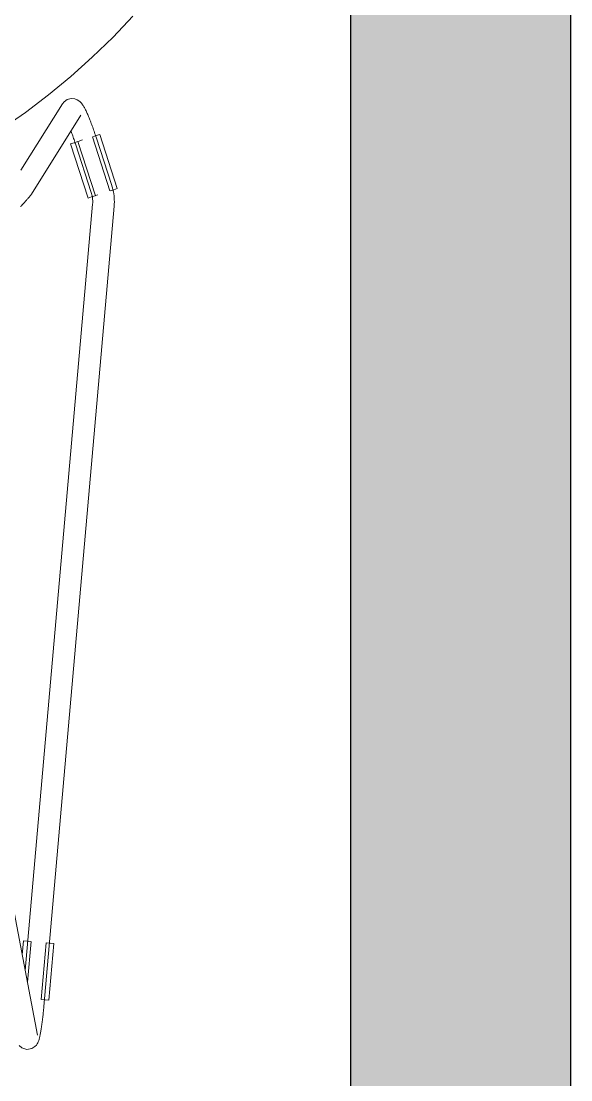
# Model space of a CAD drawing. Header units: millimetres. Extents: x 155927 to 295199, y -4084 to 97293.
# Drawn here: x 167320 to 167624, y 30934 to 31521 of the extents above; entities that cross this region are included whole.
import ezdxf

# ---------------------------------------------------------------- set-up
doc = ezdxf.new("R2010")
doc.units = ezdxf.units.MM
doc.header["$MEASUREMENT"] = 0
for name, color, linetype, lineweight in [('A-WALL-PATT', 7, 'CONTINUOUS', 9), ('I-FURN', 8, 'CONTINUOUS', 9), ('I-WALL', 7, 'CONTINUOUS', 9)]:
    doc.layers.add(name, color=color, linetype=linetype, lineweight=lineweight)

msp = doc.modelspace()

# ---------------------------------------------------------------- hatches: boundary and pattern name
at = {"layer": 'A-WALL-PATT'}
h = msp.add_hatch(color=256, dxfattribs=at)
h.paths.add_polyline_path([(167502.45, 28407.61), (167624.45, 28407.61), (167624.45, 33185.61), (167502.45, 33185.61), (167502.45, 28808.05)], flags=0)
h.paths.add_polyline_path([(167624.45, 34095.61), (167624.45, 34245.61), (167502.45, 34245.61), (167502.45, 34095.61)], flags=0)

# ---------------------------------------------------------------- linework, layer by layer
at = {"layer": 'I-FURN'}
for p, q in [((167370.88, 31511.82), (167381.92, 31523.4)), ((167359.38, 31500.69), (167370.88, 31511.82)), ((167347.45, 31490.03), (167359.38, 31500.69)), ((167335.1, 31479.86), (167347.45, 31490.03)), ((167322.36, 31470.19), (167335.1, 31479.86)), ((167343.74, 31476.08), (167342.85, 31474.96)), ((167343.74, 31476.08), (167345.48, 31477.31)), ((167345.48, 31477.31), (167347.7, 31477.89)), ((167347.7, 31477.89), (167349.68, 31477.72)), ((167349.68, 31477.72), (167351.06, 31477.2)), ((167351.06, 31477.2), (167351.97, 31476.63)), ((167351.97, 31476.63), (167352.6, 31476.11)), ((167352.6, 31476.11), (167353.07, 31475.65)), ((167309.24, 31461.03), (167322.36, 31470.19)), ((167342.85, 31474.96), (167319.82, 31438.19)), ((167353.07, 31475.65), (167353.43, 31475.22)), ((167353.43, 31475.22), (167353.75, 31474.82)), ((167353.75, 31474.82), (167354.02, 31474.43)), ((167354.02, 31474.43), (167354.28, 31474.04)), ((167354.28, 31474.04), (167354.52, 31473.65)), ((167354.52, 31473.65), (167354.76, 31473.25)), ((167354.76, 31473.25), (167354.99, 31472.84)), ((167354.99, 31472.84), (167355.22, 31472.41)), ((167355.22, 31472.41), (167355.45, 31471.97)), ((167355.45, 31471.97), (167355.68, 31471.52)), ((167355.68, 31471.52), (167355.91, 31471.04)), ((167355.91, 31471.04), (167356.14, 31470.55)), ((167356.14, 31470.55), (167356.37, 31470.04)), ((167356.37, 31470.04), (167356.61, 31469.51)), ((167325.72, 31425), (167353.02, 31468.59)), ((167356.61, 31469.51), (167356.85, 31468.97)), ((167356.85, 31468.97), (167357.1, 31468.41)), ((167357.1, 31468.41), (167357.34, 31467.83)), ((167357.34, 31467.83), (167357.59, 31467.23)), ((167357.59, 31467.23), (167357.84, 31466.62)), ((167357.84, 31466.62), (167358.09, 31466)), ((167358.09, 31466), (167358.34, 31465.36)), ((167358.34, 31465.36), (167358.59, 31464.7)), ((167358.59, 31464.7), (167358.85, 31464.04)), ((167347.66, 31459.7), (167347.89, 31459.08)), ((167347.89, 31459.08), (167348.12, 31458.44)), ((167348.12, 31458.44), (167348.36, 31457.8)), ((167358.85, 31464.04), (167359.1, 31463.36)), ((167359.1, 31463.36), (167359.36, 31462.67)), ((167359.36, 31462.67), (167359.61, 31461.97)), ((167359.61, 31461.97), (167359.86, 31461.27)), ((167359.86, 31461.27), (167360.12, 31460.55)), ((167360.12, 31460.55), (167360.37, 31459.83)), ((167360.37, 31459.83), (167360.62, 31459.1)), ((167360.62, 31459.1), (167360.87, 31458.37)), ((167360.87, 31458.37), (167361.12, 31457.63)), ((167347.38, 31452.77), (167349.33, 31453.4)), ((167347.38, 31452.77), (167357.07, 31422.77)), ((167348.36, 31457.8), (167348.6, 31457.14)), ((167348.6, 31457.14), (167348.83, 31456.47)), ((167348.83, 31456.47), (167349.07, 31455.8)), ((167349.07, 31455.8), (167349.3, 31455.12)), ((167349.3, 31455.12), (167349.53, 31454.44)), ((167349.33, 31453.4), (167351.3, 31454.04)), ((167349.53, 31454.44), (167349.76, 31453.75)), ((167349.76, 31453.75), (167349.99, 31453.06)), ((167349.99, 31453.06), (167350.1, 31452.73)), ((167350.1, 31452.73), (167358.81, 31425.91)), ((167361.11, 31424.07), (167351.42, 31454.08)), ((167354, 31454.91), (167351.52, 31454.11)), ((167359.49, 31456.69), (167369.18, 31426.68)), ((167359.61, 31456.72), (167361.58, 31457.36)), ((167361.12, 31457.63), (167361.36, 31456.89)), ((167361.36, 31456.89), (167361.51, 31456.43)), ((167370.22, 31429.62), (167361.51, 31456.43)), ((167361.58, 31457.36), (167363.53, 31457.99)), ((167363.53, 31457.99), (167373.22, 31427.98)), ((167370.24, 31429.57), (167370.22, 31429.62)), ((167370.57, 31428.48), (167370.24, 31429.57)), ((167324.4, 31423.28), (167324.18, 31423.02)), ((167324.6, 31423.52), (167324.4, 31423.28)), ((167324.79, 31423.75), (167324.6, 31423.52)), ((167324.97, 31423.97), (167324.79, 31423.75)), ((167325.14, 31424.19), (167324.97, 31423.97)), ((167325.32, 31424.42), (167325.14, 31424.19)), ((167325.5, 31424.68), (167325.32, 31424.42)), ((167325.72, 31425), (167325.5, 31424.68)), ((167359.02, 31423.4), (167357.07, 31422.77)), ((167358.81, 31425.91), (167359, 31425.28)), ((167359, 31425.28), (167359.17, 31424.63)), ((167360.99, 31424.04), (167359.02, 31423.4)), ((167359.17, 31424.63), (167359.31, 31423.99)), ((167359.31, 31423.99), (167359.42, 31423.34)), ((167359.42, 31423.34), (167359.51, 31422.68)), ((167362.37, 31424.48), (167361.21, 31424.1)), ((167371.27, 31427.35), (167369.3, 31426.72)), ((167370.85, 31427.38), (167370.57, 31428.48)), ((167371.09, 31426.26), (167370.85, 31427.38)), ((167371.29, 31425.13), (167371.09, 31426.26)), ((167373.22, 31427.98), (167371.27, 31427.35)), ((167371.44, 31424), (167371.29, 31425.13)), ((167371.54, 31422.86), (167371.44, 31424)), ((167320.11, 31418.49), (167319.7, 31418.06)), ((167320.5, 31418.92), (167320.11, 31418.49)), ((167320.88, 31419.33), (167320.5, 31418.92)), ((167321.25, 31419.73), (167320.88, 31419.33)), ((167321.6, 31420.12), (167321.25, 31419.73)), ((167321.95, 31420.5), (167321.6, 31420.12)), ((167322.28, 31420.86), (167321.95, 31420.5)), ((167359.55, 31419.35), (167322.27, 30995)), ((167322.59, 31421.22), (167322.28, 31420.86)), ((167322.89, 31421.55), (167322.59, 31421.22)), ((167323.18, 31421.88), (167322.89, 31421.55)), ((167323.45, 31422.18), (167323.18, 31421.88)), ((167323.71, 31422.48), (167323.45, 31422.18)), ((167323.95, 31422.76), (167323.71, 31422.48)), ((167324.18, 31423.02), (167323.95, 31422.76)), ((167332.56, 30974.98), (167371.51, 31418.3)), ((167359.51, 31422.68), (167359.57, 31422.02)), ((167359.6, 31420.03), (167359.56, 31419.37)), ((167359.56, 31419.37), (167359.56, 31419.35)), ((167359.57, 31422.02), (167359.61, 31421.36)), ((167359.62, 31420.7), (167359.6, 31420.03)), ((167359.61, 31421.36), (167359.62, 31420.7)), ((167371.51, 31418.3), (167371.59, 31419.44)), ((167371.6, 31421.72), (167371.54, 31422.86)), ((167371.59, 31419.44), (167371.62, 31420.58)), ((167371.62, 31420.58), (167371.6, 31421.72)), ((167329.08, 30959.13), (167310.27, 31058.42)), ((167321.22, 31011.48), (167320.53, 31003.59)), ((167321.22, 31011.48), (167323.27, 31011.3)), ((167323.27, 31011.3), (167325.33, 31011.12)), ((167323.48, 30988.63), (167325.46, 31011.11)), ((167333.9, 31010.37), (167331.14, 30978.96)), ((167334.03, 31010.36), (167336.09, 31010.18)), ((167338.13, 31010), (167335.37, 30978.59)), ((167336.09, 31010.18), (167338.13, 31010)), ((167333.33, 30978.77), (167331.27, 30978.95)), ((167335.37, 30978.59), (167333.33, 30978.77)), ((167332.19, 30971.09), (167332.26, 30971.83)), ((167332.26, 30971.83), (167332.34, 30972.57)), ((167332.34, 30972.57), (167332.41, 30973.32)), ((167332.41, 30973.32), (167332.48, 30974.07)), ((167332.48, 30974.07), (167332.55, 30974.82)), ((167332.55, 30974.82), (167332.56, 30974.98)), ((167331.52, 30965.48), (167331.61, 30966.14)), ((167331.61, 30966.14), (167331.69, 30966.81)), ((167331.69, 30966.81), (167331.78, 30967.5)), ((167331.78, 30967.5), (167331.86, 30968.2)), ((167331.86, 30968.2), (167331.95, 30968.91)), ((167331.95, 30968.91), (167332.03, 30969.63)), ((167332.03, 30969.63), (167332.11, 30970.35)), ((167332.11, 30970.35), (167332.19, 30971.09)), ((167330.6, 30959.72), (167330.69, 30960.22)), ((167330.69, 30960.22), (167330.79, 30960.73)), ((167330.79, 30960.73), (167330.88, 30961.26)), ((167330.88, 30961.26), (167330.97, 30961.82)), ((167330.97, 30961.82), (167331.07, 30962.38)), ((167331.07, 30962.38), (167331.16, 30962.97)), ((167331.16, 30962.97), (167331.25, 30963.57)), ((167331.25, 30963.57), (167331.34, 30964.19)), ((167331.34, 30964.19), (167331.43, 30964.83)), ((167331.43, 30964.83), (167331.52, 30965.48)), ((167328.45, 30953.74), (167328.93, 30954.44)), ((167328.93, 30954.44), (167329.23, 30955)), ((167329.23, 30955), (167329.45, 30955.47)), ((167329.45, 30955.47), (167329.61, 30955.9)), ((167329.61, 30955.9), (167329.76, 30956.31)), ((167329.76, 30956.31), (167329.88, 30956.7)), ((167329.88, 30956.7), (167330, 30957.1)), ((167330, 30957.1), (167330.1, 30957.5)), ((167330.1, 30957.5), (167330.21, 30957.91)), ((167330.21, 30957.91), (167330.31, 30958.34)), ((167330.31, 30958.34), (167330.41, 30958.78)), ((167330.41, 30958.78), (167330.5, 30959.24)), ((167330.5, 30959.24), (167330.6, 30959.72)), ((167320.43, 30952.14), (167318.85, 30953.46)), ((167320.43, 30952.14), (167323.18, 30951.3)), ((167323.18, 30951.3), (167325.94, 30951.79)), ((167325.94, 30951.79), (167327.59, 30952.83)), ((167327.59, 30952.83), (167328.45, 30953.74))]:
    msp.add_line(p, q, dxfattribs=at)
at = {"layer": 'I-WALL', "lineweight": 30}
for p, q in [((167502.45, 33185.61), (167502.45, 29907.61)), ((167624.45, 28529.61), (167624.45, 33185.61))]:
    msp.add_line(p, q, dxfattribs=at)

doc.saveas('drawing.dxf')
